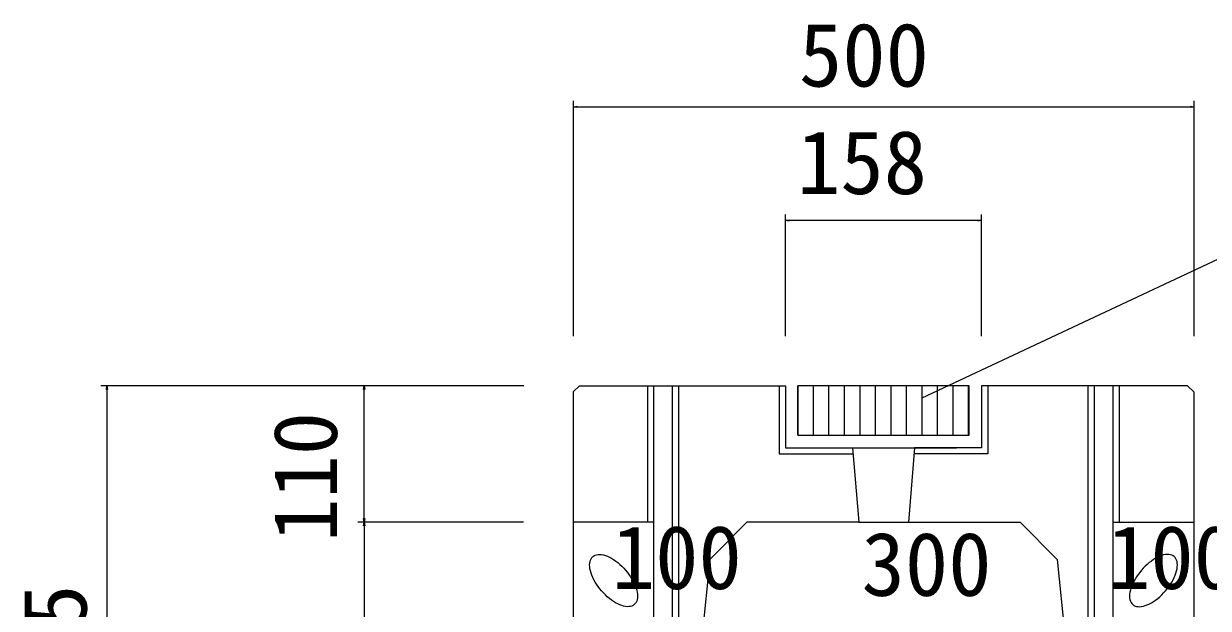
# Model space of a CAD drawing. Units: millimetres on the paper, scale 1:20. Extents: x 2 to 843, y -1 to 593.
# Drawn here: x 94.78 to 142.5, y 446.93 to 470.5 of the extents above; entities that cross this region are included whole.
import ezdxf
from ezdxf.enums import TextEntityAlignment as Align

# ---------------------------------------------------------------- set-up
doc = ezdxf.new("R2010")
doc.units = ezdxf.units.MM
for name, color, linetype, lineweight in [('0_2', 7, 'Continuous', 18), ('D-STR-DIM（寸法）', 7, 'Continuous', 18), ('D-STR-HTXT（旗揚げ）', 4, 'Continuous', 18), ('D-STR（構造物外形線）', 1, 'Continuous', 18)]:
    doc.layers.add(name, color=color, linetype=linetype, lineweight=lineweight)
doc.styles.add('ＭＳ ゴシック', font='')
doc.styles.get('ＭＳ ゴシック').set_extended_font_data('MS Gothic')

msp = doc.modelspace()

# ---------------------------------------------------------------- linework, layer by layer
at = {"layer": '0_2'}
for p, q in [((116.927, 467.145), (117.077, 467.17)), ((117.077, 467.12), (116.927, 467.145)), ((141.777, 467.17), (141.927, 467.145)), ((141.927, 467.145), (141.777, 467.12)), ((125.464, 462.562), (125.614, 462.587)), ((125.614, 462.537), (125.464, 462.562)), ((133.214, 462.587), (133.364, 462.562)), ((133.364, 462.562), (133.214, 462.537)), ((98.106, 455.756), (98.131, 455.906)), ((98.131, 455.906), (98.156, 455.756)), ((108.466, 455.756), (108.491, 455.906)), ((108.491, 455.906), (108.516, 455.756)), ((108.491, 450.406), (108.466, 450.556)), ((108.516, 450.556), (108.491, 450.406)), ((108.466, 450.256), (108.491, 450.406)), ((108.491, 450.406), (108.516, 450.256))]:
    msp.add_line(p, q, dxfattribs=at)
at = {"layer": '0_2', "color": 9}
for p, q in [((116.927, 467.145), (116.947, 467.145)), ((141.927, 467.145), (141.907, 467.145)), ((125.464, 462.562), (125.484, 462.562)), ((133.364, 462.562), (133.344, 462.562)), ((98.131, 455.906), (98.131, 455.886)), ((108.491, 455.906), (108.491, 455.886)), ((108.491, 450.406), (108.491, 450.426)), ((108.491, 450.406), (108.491, 450.386))]:
    msp.add_line(p, q, dxfattribs=at)
at = {"layer": 'D-STR-DIM（寸法）'}
for p, q in [((116.927, 457.906), (116.927, 467.395)), ((141.927, 457.906), (141.927, 467.395)), ((116.947, 467.145), (141.907, 467.145)), ((125.464, 457.906), (125.464, 462.812)), ((133.344, 462.562), (125.484, 462.562)), ((133.364, 457.906), (133.364, 462.812)), ((114.927, 455.906), (97.881, 455.906)), ((98.131, 455.886), (98.131, 436.176)), ((114.927, 455.906), (108.241, 455.906)), ((108.491, 450.426), (108.491, 455.886)), ((114.914, 450.406), (108.241, 450.406)), ((114.914, 450.406), (108.241, 450.406)), ((108.491, 450.386), (108.491, 436.176))]:
    msp.add_line(p, q, dxfattribs=at)
at = {"layer": 'D-STR-HTXT（旗揚げ）'}
msp.add_line((130.967, 455.412), (150.539, 464.598), dxfattribs=at)
at = {"layer": 'D-STR（構造物外形線）'}
for p, q in [((116.914, 455.656), (117.164, 455.906)), ((117.164, 455.906), (125.464, 455.906)), ((119.914, 450.406), (119.914, 455.906)), ((120.164, 436.156), (120.164, 455.906)), ((120.914, 436.156), (120.914, 455.906)), ((121.164, 436.156), (121.164, 455.906)), ((125.214, 455.906), (125.214, 453.156)), ((125.464, 455.906), (125.464, 453.406)), ((132.864, 455.906), (125.964, 455.906)), ((125.964, 455.906), (125.964, 453.906)), ((125.967, 453.906), (125.967, 455.906)), ((126.592, 453.906), (126.592, 455.906)), ((127.217, 453.906), (127.217, 455.906)), ((127.842, 453.906), (127.842, 455.906)), ((128.467, 453.906), (128.467, 455.906)), ((129.092, 453.906), (129.092, 455.906)), ((129.717, 453.906), (129.717, 455.906)), ((130.342, 453.906), (130.342, 455.906)), ((130.967, 453.906), (130.967, 455.906)), ((131.592, 453.906), (131.592, 455.906)), ((132.217, 453.906), (132.217, 455.906)), ((132.842, 453.906), (132.842, 455.906)), ((132.864, 453.906), (132.864, 455.906)), ((141.664, 455.906), (133.364, 455.906)), ((133.364, 455.906), (133.364, 453.406)), ((133.614, 455.906), (133.614, 453.156)), ((137.664, 436.156), (137.664, 455.906)), ((137.914, 436.156), (137.914, 455.906)), ((138.664, 436.156), (138.664, 455.906)), ((138.914, 450.406), (138.914, 455.906)), ((141.664, 455.906), (141.914, 455.656)), ((116.914, 455.656), (116.914, 436.156)), ((141.914, 455.656), (141.914, 436.156)), ((125.964, 453.906), (132.864, 453.906)), ((125.464, 453.406), (132.356, 453.406)), ((128.164, 453.406), (128.414, 450.406)), ((130.664, 453.406), (130.414, 450.406)), ((133.364, 453.406), (130.664, 453.406)), ((125.214, 453.156), (128.164, 453.156)), ((133.614, 453.156), (130.664, 453.156)), ((120.164, 450.406), (116.914, 450.406)), ((123.914, 450.406), (122.414, 448.906)), ((128.414, 450.406), (123.914, 450.406)), ((128.414, 450.406), (134.914, 450.406)), ((134.914, 450.406), (136.414, 448.906)), ((138.664, 450.406), (141.914, 450.406)), ((117.75, 449.052), (117.802, 449.077)), ((117.802, 449.077), (117.858, 449.094)), ((117.858, 449.094), (117.921, 449.103)), ((117.921, 449.103), (117.987, 449.104)), ((117.987, 449.104), (118.058, 449.098)), ((118.058, 449.098), (118.133, 449.083)), ((118.133, 449.083), (118.211, 449.061)), ((118.211, 449.061), (118.291, 449.03)), ((140.618, 449.061), (140.537, 449.03)), ((140.696, 449.083), (140.618, 449.061)), ((140.77, 449.098), (140.696, 449.083)), ((140.841, 449.104), (140.77, 449.098)), ((140.908, 449.103), (140.841, 449.104)), ((140.97, 449.094), (140.908, 449.103)), ((141.027, 449.077), (140.97, 449.094)), ((141.079, 449.052), (141.027, 449.077)), ((117.575, 448.681), (117.579, 448.752)), ((117.578, 448.605), (117.575, 448.681)), ((117.589, 448.524), (117.578, 448.605)), ((117.579, 448.752), (117.59, 448.818)), ((117.59, 448.818), (117.608, 448.878)), ((117.608, 448.878), (117.634, 448.932)), ((117.634, 448.932), (117.666, 448.979)), ((117.666, 448.979), (117.705, 449.019)), ((117.705, 449.019), (117.75, 449.052)), ((118.291, 449.03), (118.373, 448.993)), ((118.373, 448.993), (118.457, 448.948)), ((118.457, 448.948), (118.541, 448.896)), ((118.541, 448.896), (118.625, 448.838)), ((118.625, 448.838), (118.708, 448.774)), ((118.708, 448.774), (118.791, 448.704)), ((118.791, 448.704), (118.871, 448.63)), ((118.871, 448.63), (118.948, 448.551)), ((122.414, 448.906), (121.914, 443.906)), ((136.414, 448.906), (136.914, 443.906)), ((139.958, 448.63), (139.88, 448.551)), ((140.038, 448.704), (139.958, 448.63)), ((140.12, 448.774), (140.038, 448.704)), ((140.204, 448.838), (140.12, 448.774)), ((140.288, 448.896), (140.204, 448.838)), ((140.372, 448.948), (140.288, 448.896)), ((140.455, 448.993), (140.372, 448.948)), ((140.537, 449.03), (140.455, 448.993)), ((141.124, 449.019), (141.079, 449.052)), ((141.163, 448.979), (141.124, 449.019)), ((141.195, 448.932), (141.163, 448.979)), ((141.221, 448.878), (141.195, 448.932)), ((141.239, 448.818), (141.221, 448.878)), ((141.25, 448.752), (141.239, 448.818)), ((141.239, 448.524), (141.25, 448.605)), ((141.254, 448.681), (141.25, 448.752)), ((141.25, 448.605), (141.254, 448.681)), ((117.607, 448.441), (117.589, 448.524)), ((117.632, 448.354), (117.607, 448.441)), ((117.665, 448.265), (117.632, 448.354)), ((117.703, 448.174), (117.665, 448.265)), ((117.748, 448.082), (117.703, 448.174)), ((118.948, 448.551), (119.023, 448.468)), ((119.023, 448.468), (119.094, 448.382)), ((119.094, 448.382), (119.161, 448.294)), ((119.161, 448.294), (119.222, 448.203)), ((119.222, 448.203), (119.279, 448.112)), ((119.279, 448.112), (119.33, 448.02)), ((139.549, 448.112), (139.498, 448.02)), ((139.606, 448.203), (139.549, 448.112)), ((139.668, 448.294), (139.606, 448.203)), ((139.735, 448.382), (139.668, 448.294)), ((139.806, 448.468), (139.735, 448.382)), ((139.88, 448.551), (139.806, 448.468)), ((141.08, 448.082), (141.125, 448.174)), ((141.125, 448.174), (141.164, 448.265)), ((141.164, 448.265), (141.196, 448.354)), ((141.196, 448.354), (141.221, 448.441)), ((141.221, 448.441), (141.239, 448.524)), ((117.799, 447.99), (117.748, 448.082)), ((117.856, 447.899), (117.799, 447.99)), ((117.918, 447.808), (117.856, 447.899)), ((117.985, 447.72), (117.918, 447.808)), ((118.056, 447.634), (117.985, 447.72)), ((118.13, 447.551), (118.056, 447.634)), ((119.33, 448.02), (119.375, 447.928)), ((119.375, 447.928), (119.414, 447.837)), ((119.414, 447.837), (119.446, 447.748)), ((119.446, 447.748), (119.471, 447.661)), ((119.471, 447.661), (119.489, 447.578)), ((139.357, 447.661), (139.339, 447.578)), ((139.382, 447.748), (139.357, 447.661)), ((139.415, 447.837), (139.382, 447.748)), ((139.453, 447.928), (139.415, 447.837)), ((139.498, 448.02), (139.453, 447.928)), ((140.698, 447.551), (140.773, 447.634)), ((140.773, 447.634), (140.844, 447.72)), ((140.844, 447.72), (140.911, 447.808)), ((140.911, 447.808), (140.972, 447.899)), ((140.972, 447.899), (141.029, 447.99)), ((141.029, 447.99), (141.08, 448.082)), ((118.208, 447.472), (118.13, 447.551)), ((118.288, 447.398), (118.208, 447.472)), ((118.37, 447.328), (118.288, 447.398)), ((118.454, 447.264), (118.37, 447.328)), ((118.538, 447.206), (118.454, 447.264)), ((118.622, 447.154), (118.538, 447.206)), ((118.705, 447.109), (118.622, 447.154)), ((119.445, 447.17), (119.413, 447.123)), ((119.471, 447.224), (119.445, 447.17)), ((119.489, 447.284), (119.471, 447.224)), ((119.489, 447.578), (119.5, 447.497)), ((119.5, 447.35), (119.489, 447.284)), ((119.5, 447.497), (119.504, 447.421)), ((119.504, 447.421), (119.5, 447.35)), ((139.328, 447.497), (139.325, 447.421)), ((139.325, 447.421), (139.329, 447.35)), ((139.339, 447.578), (139.328, 447.497)), ((139.329, 447.35), (139.34, 447.284)), ((139.34, 447.284), (139.358, 447.224)), ((139.358, 447.224), (139.384, 447.17)), ((139.384, 447.17), (139.416, 447.123)), ((140.123, 447.109), (140.207, 447.154)), ((140.207, 447.154), (140.291, 447.206)), ((140.291, 447.206), (140.375, 447.264)), ((140.375, 447.264), (140.458, 447.328)), ((140.458, 447.328), (140.541, 447.398)), ((140.541, 447.398), (140.621, 447.472)), ((140.621, 447.472), (140.698, 447.551)), ((118.787, 447.072), (118.705, 447.109)), ((118.868, 447.042), (118.787, 447.072)), ((118.946, 447.019), (118.868, 447.042)), ((119.02, 447.004), (118.946, 447.019)), ((119.091, 446.998), (119.02, 447.004)), ((119.158, 446.999), (119.091, 446.998)), ((119.22, 447.008), (119.158, 446.999)), ((119.277, 447.025), (119.22, 447.008)), ((119.329, 447.05), (119.277, 447.025)), ((119.374, 447.083), (119.329, 447.05)), ((119.413, 447.123), (119.374, 447.083)), ((139.416, 447.123), (139.455, 447.083)), ((139.455, 447.083), (139.5, 447.05)), ((139.5, 447.05), (139.552, 447.025)), ((139.552, 447.025), (139.608, 447.008)), ((139.608, 447.008), (139.671, 446.999)), ((139.671, 446.999), (139.737, 446.998)), ((139.737, 446.998), (139.808, 447.004)), ((139.808, 447.004), (139.883, 447.019)), ((139.883, 447.019), (139.961, 447.042)), ((139.961, 447.042), (140.041, 447.072)), ((140.041, 447.072), (140.123, 447.109))]:
    msp.add_line(p, q, dxfattribs=at)

# ---------------------------------------------------------------- texts
at = {"layer": 'D-STR-DIM（寸法）', "style": 'ＭＳ ゴシック'}
for s, p in [('500', (126.007, 467.195)), ('158', (125.93, 462.861)), ('100', (118.468, 446.94)), ('100', (138.417, 446.94)), ('300', (128.529, 446.665))]:
    msp.add_text(s, height=2.566, dxfattribs=at).set_placement(p, align=Align.BOTTOM_LEFT)
for s, p in [('110', (108.166, 449.612)), ('395', (98.081, 442.655))]:
    msp.add_text(s, height=2.566, rotation=90, dxfattribs=at).set_placement(p, align=Align.BOTTOM_LEFT)

doc.saveas('drawing.dxf')
